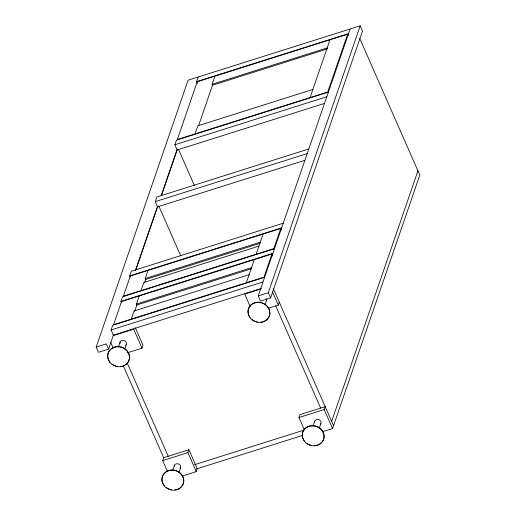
<?xml version="1.0" encoding="UTF-8"?>
<svg xmlns="http://www.w3.org/2000/svg" width="516" height="516" viewBox="0 0 516 516"><rect width="100%" height="100%" fill="white"/><g stroke="black" fill="none" stroke-linecap="round" stroke-linejoin="round"><path stroke-width="0.77" d="M113.559 334.658L108.586 349.106L98.492 352.293L96.195 347.075L188.088 80.199L360.213 25.8L362.509 31.025L270.616 297.9L260.515 301.086L258.226 295.868L350.119 28.993M261.477 288.38L113.385 335.181L111.088 329.956L112.681 325.319L264.618 277.298M121.486 302.718L120.912 301.415L122.511 296.771L274.447 248.757M130.277 277.189L129.703 275.886L131.303 271.242L283.232 223.228M135.818 270.029L157.541 206.922L155.277 201.627L156.87 196.983L308.807 148.969M324.474 103.432L177.149 149.988L174.853 144.77L176.453 140.126L328.382 92.112M197.447 83.605L196.59 81.644L198.183 77.007M135.469 270.384L157.49 206.426M161.16 195.764L176.891 150.079M161.469 195.519L177.44 149.137M118.403 347.094L120.144 342.031M131.225 319.146L134.025 311.025L249.112 274.654M136.998 305.369L136.424 304.059L139.217 295.939M141.055 290.598L143.854 282.478L258.935 246.106M145.783 279.84L145.209 278.537L148.008 270.41M194.996 133.96L197.789 125.833L312.877 89.462M212.669 85.598L212.095 84.295L214.888 76.174M134.682 311.277L136.837 305.008L251.924 268.642M144.499 282.768L145.628 279.485L259.948 243.359M198.725 125.272L212.508 85.243L327.596 48.872M124.762 348.919L126.259 344.578M127.478 352.763L142.01 348.171L143.009 345.275L135.308 327.744M167.494 471.553L162.675 460.595L163.675 457.698L123.311 365.857M172.647 470.534L174.395 465.471M179.013 472.359L180.503 468.012M246.313 282.774L254.304 259.567M256.142 254.233L263.096 234.038M310.077 97.589L329.976 39.803M182.496 475.965L196.261 471.611L187.914 452.622L188.914 449.72L163.675 457.698M196.261 471.611L197.26 468.709L188.914 449.72M271.971 253.988L263.979 277.189L113.559 324.732L121.55 301.525L271.971 253.988L272.829 255.942M280.762 228.459L273.809 248.648L123.389 296.184L130.342 275.995L280.762 228.459L281.33 229.762M347.642 34.217L327.744 92.003L177.33 139.539L197.222 81.754L347.642 34.217L348.216 35.527M270.616 297.9L268.32 292.675L360.213 25.8M265.082 304.569L266.579 300.228M268.352 308.245L278.292 305.104L279.291 302.202M304.098 429.215L298.964 417.528L299.957 414.625L325.196 406.653L324.196 409.549L332.543 428.544L322.603 431.686M312.973 426.19L314.715 421.12M319.333 428.009L320.829 423.668M331.665 421.366L417.928 170.854M332.543 428.544L419.805 175.124L359.787 38.577M196.59 81.644L348.519 33.63M212.095 84.295L327.176 47.923M174.853 144.77L326.783 96.756M155.277 201.627L307.207 153.607M157.567 206.845L304.898 160.289M129.703 275.886L281.633 227.872M145.209 278.537L260.296 242.165M120.912 301.415L272.848 253.395M136.424 304.059L251.505 267.688M111.088 329.956L263.018 281.942M113.017 335.71L133.663 329.182L142.01 348.171M260.774 289.012L244.713 294.088L250.17 306.504M96.195 347.075L106.29 343.882L108.586 349.106M258.226 295.868L268.32 292.675M162.675 460.595L187.914 452.622M298.964 417.528L324.196 409.549M194.603 464.684L304.143 430.067M196.519 468.947L302.924 435.317M273.209 288.354L333.542 425.642M272.519 291.953L278.292 305.104M275.77 305.956L320.662 408.104M178.381 149.105L194.526 185.85M158.805 205.961L180.768 255.93M127.213 362.954L168.229 456.279M110.676 342.269L113.243 348.113M180.097 468.676A3.309 2.967 19 0 0 180.252 465.355A3.309 2.967 19 0 0 176.949 463.749L176.124 463.916A3.309 2.967 19 0 0 174.195 466.219M164.223 485.517A11.042 9.888 19 0 1 165.52 472.146A11.042 9.888 19 0 1 180.278 473.075A11.042 9.888 19 0 1 181.555 486.607M181.103 487.085A11.042 9.888 19 0 1 175.014 489.916M171.46 489.794A11.042 9.888 19 0 1 166.236 487.491M320.417 424.333A3.309 2.967 19 0 0 320.571 421.011A3.309 2.967 19 0 0 317.269 419.405L316.45 419.572A3.309 2.967 19 0 0 314.515 421.869M304.13 440.619A11.042 9.888 19 0 1 308.6 426.287A11.042 9.888 19 0 1 323.706 433.492A11.042 9.888 19 0 1 314.631 445.63M311.077 445.302A11.042 9.888 19 0 1 307.136 443.56M266.759 298.7A3.309 2.967 19 0 1 266.166 300.892M249.879 317.179A11.042 9.888 19 0 1 252.705 303.614A11.042 9.888 19 0 1 267.778 306.839A11.042 9.888 19 0 1 265.611 320.539M265.031 320.881A11.042 9.888 19 0 1 261.083 322.132M257.529 322.01A11.042 9.888 19 0 1 252.311 319.707M125.846 345.236A3.309 2.967 19 0 0 126.001 341.921A3.309 2.967 19 0 0 122.698 340.308L121.873 340.483A3.309 2.967 19 0 0 119.964 343.566M109.972 362.077A11.042 9.888 19 0 1 111.998 348.197A11.042 9.888 19 0 1 127.31 351.003A11.042 9.888 19 0 1 125.285 364.889M124.704 365.231A11.042 9.888 19 0 1 122.814 366.038M122.15 366.225A11.042 9.888 19 0 1 120.763 366.476M117.209 366.36A11.042 9.888 19 0 1 111.985 364.051M164.146 485.743A11.042 9.888 19 0 0 182.903 484.659A11.042 9.888 19 0 0 171.396 470.205A11.042 9.888 19 0 0 164.146 485.743M304.466 441.393A11.042 9.888 19 0 0 323.229 440.316A11.042 9.888 19 0 0 311.722 425.861A11.042 9.888 19 0 0 304.466 441.393M250.215 317.959A11.042 9.888 19 0 0 268.978 316.876A11.042 9.888 19 0 0 257.471 302.421A11.042 9.888 19 0 0 250.215 317.959M109.895 362.303A11.042 9.888 19 0 0 128.652 361.219A11.042 9.888 19 0 0 117.145 346.765A11.042 9.888 19 0 0 109.895 362.303"/></g></svg>
